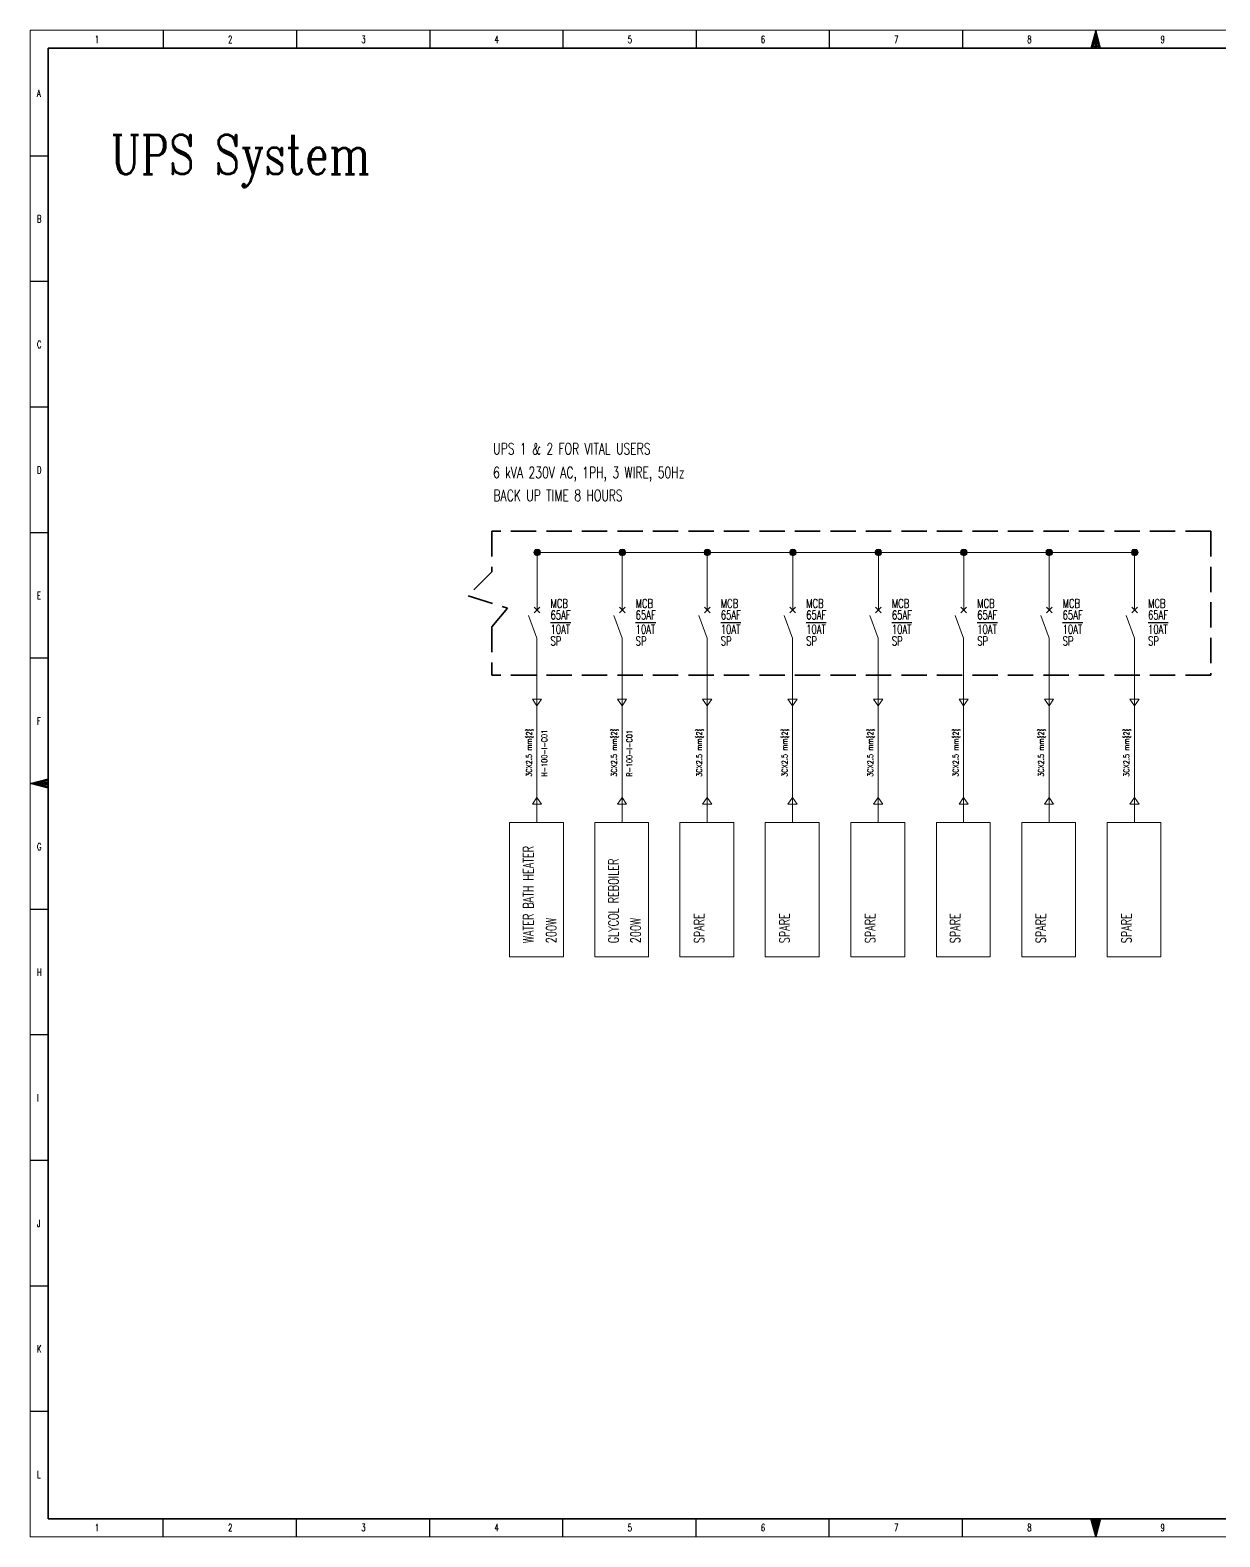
# Model space of a CAD drawing. Header units: millimetres. Extents: x 9457918 to 13593166, y 4220846 to 4815071.
# Drawn here: x 10609859 to 11079017, y 4220846 to 4815071 of the extents above; entities that cross this region are included whole.
import ezdxf

# ---------------------------------------------------------------- set-up
doc = ezdxf.new("R2010")
doc.units = ezdxf.units.MM
doc.linetypes.add('DASH', pattern=[0.35, 0.25, -0.1])
for name, color, linetype in [('Label', 7, 'Continuous'), ('Layer 1', 7, 'Continuous'), ('LGT1', 7, 'Continuous')]:
    doc.layers.add(name, color=color, linetype=linetype)
doc.styles.add('HZTXT', font='simplexs.shx', dxfattribs={"width": 0.7, "bigfont": 'hztxt.shx'})
doc.styles.get("Standard").update_dxf_attribs({"font": 'romanc.SHX', "width": 0.75, "bigfont": 'hztxt.shx'})
doc.styles.add('TEG BORDER', font='txt_qlt.shx', dxfattribs={"width": 0.7, "bigfont": 'hztxt.shx'})

# ---------------------------------------------------------------- blocks, each defined once
blk = doc.blocks.new('TEG BORDER A2')
for p, q in [((37.12, 420), (37.12, 415)), ((74.25, 420), (74.25, 415)), ((111.38, 420), (111.38, 415)), ((148.5, 420), (148.5, 415)), ((185.63, 420), (185.63, 415)), ((222.75, 420), (222.75, 415)), ((259.88, 420), (259.88, 415)), ((297, 420), (297, 415)), ((0, 385), (5, 385)), ((0, 350), (5, 350)), ((0, 315), (5, 315)), ((0, 280), (5, 280)), ((0, 245), (5, 245)), ((5, 210), (0, 210)), ((1.25, 210), (3.75, 210)), ((0, 175), (5, 175)), ((0, 140), (5, 140)), ((0, 105), (5, 105)), ((0, 70), (5, 70)), ((0, 35), (5, 35)), ((37.12, 0), (37.12, 5)), ((74.25, 0), (74.25, 5)), ((111.38, 0), (111.38, 5)), ((148.5, 0), (148.5, 5)), ((185.63, 0), (185.63, 5)), ((222.75, 0), (222.75, 5)), ((259.88, 0), (259.88, 5)), ((297, 0), (297, 5))]:
    blk.add_line(p, q)
at = {"linetype": 'Continuous'}
for p, q in [((489, 415), (5, 415)), ((5, 415), (5, 5)), ((5, 5), (489, 5))]:
    blk.add_line(p, q, dxfattribs=at)
at = {"color": 5, "lineweight": 15}
blk.add_lwpolyline([(0, 420), (594, 420), (594, 0), (0, 0)], close=True, dxfattribs=at)
for points in [[(297, 420), (295.66, 415), (298.34, 415), (297, 420), (296, 415), (296.33, 415), (297, 420), (296.67, 415), (297.33, 415), (297, 420), (297.67, 415), (298, 415), (297, 420)], [(0, 210), (5, 211.34), (5, 208.66), (0, 210), (5, 211), (5, 210.67), (0, 210), (5, 210.33), (5, 209.67), (0, 210), (5, 209.33), (5, 209), (0, 210)], [(297, 0), (295.66, 5), (298.34, 5), (297, 0), (296, 5), (296.33, 5), (297, 0), (296.67, 5), (297.33, 5), (297, 0), (297.67, 5), (298, 5), (297, 0)]]:
    blk.add_lwpolyline(points)
blk.add_lwpolyline([(5, 415), (589, 415), (589, 5), (5, 5)], close=True)
at = {"char_height": 2, "width": 2, "style": 'TEG BORDER'}
for s, insert, attachment_point in [('1', (18.05, 418.41), 1), ('2', (55.17, 418.41), 1), ('3', (92.3, 418.41), 1), ('4', (129.42, 418.41), 1), ('5', (166.55, 418.41), 1), ('6', (203.67, 418.41), 1), ('7', (240.8, 418.41), 1), ('8', (277.92, 418.41), 1), ('9', (315.05, 418.41), 1), ('A', (1.91, 403.39), 1), ('B', (1.91, 368.39), 1), ('C', (1.91, 333.39), 1), ('D', (1.91, 298.39), 1), ('E', (1.91, 263.39), 1), ('F', (1.91, 228.39), 1), ('G', (1.91, 193.39), 1), ('H', (1.91, 158.39), 1), ('I', (1.91, 123.39), 1), ('J', (1.91, 88.39), 1), ('K', (1.91, 53.39), 1), ('L', (1.91, 18.39), 1), ('1', (18.05, 1.59), 7), ('2', (55.17, 1.59), 7), ('3', (92.3, 1.59), 7), ('4', (129.42, 1.59), 7), ('5', (166.55, 1.59), 7), ('6', (203.67, 1.59), 7), ('7', (240.8, 1.59), 7), ('8', (277.92, 1.59), 7), ('9', (315.05, 1.59), 7)]:
    blk.add_mtext(s, dxfattribs=dict(at, insert=insert, attachment_point=attachment_point))

msp = doc.modelspace()

# ---------------------------------------------------------------- hatches: boundary and pattern name
at = {"layer": 'Layer 1'}
for points in [[(10808698, 4609780), (10808486, 4609034), (10809764, 4609034)], [(10808486, 4609034), (10808698, 4608394), (10809764, 4609034)], [(10809125, 4610206), (10808698, 4609780), (10809764, 4609034)], [(10808698, 4608394), (10809125, 4607968), (10809764, 4609034)], [(10809764, 4610419), (10809125, 4610206), (10809764, 4609034)], [(10809125, 4607968), (10809764, 4607755), (10809764, 4609034)], [(10810510, 4610206), (10809764, 4610419), (10809764, 4609034)], [(10810936, 4609780), (10810510, 4610206), (10809764, 4609034)], [(10811150, 4609034), (10810936, 4609780), (10809764, 4609034)], [(10809764, 4607755), (10810510, 4607968), (10809764, 4609034)], [(10810510, 4607968), (10810936, 4608394), (10809764, 4609034)], [(10810936, 4608394), (10811150, 4609034), (10809764, 4609034)], [(10842268, 4609780), (10842055, 4609034), (10843334, 4609034)], [(10842055, 4609034), (10842268, 4608394), (10843334, 4609034)], [(10842694, 4610206), (10842268, 4609780), (10843334, 4609034)], [(10842268, 4608394), (10842694, 4607968), (10843334, 4609034)], [(10843334, 4610419), (10842694, 4610206), (10843334, 4609034)], [(10842694, 4607968), (10843334, 4607755), (10843334, 4609034)], [(10844080, 4610206), (10843334, 4610419), (10843334, 4609034)], [(10844506, 4609780), (10844080, 4610206), (10843334, 4609034)], [(10844719, 4609034), (10844506, 4609780), (10843334, 4609034)], [(10843334, 4607755), (10844080, 4607968), (10843334, 4609034)], [(10844080, 4607968), (10844506, 4608394), (10843334, 4609034)], [(10844506, 4608394), (10844719, 4609034), (10843334, 4609034)], [(10875838, 4609780), (10875624, 4609034), (10876903, 4609034)], [(10875624, 4609034), (10875838, 4608394), (10876903, 4609034)], [(10876264, 4610206), (10875838, 4609780), (10876903, 4609034)], [(10875838, 4608394), (10876264, 4607968), (10876903, 4609034)], [(10876903, 4610419), (10876264, 4610206), (10876903, 4609034)], [(10876264, 4607968), (10876903, 4607755), (10876903, 4609034)], [(10877543, 4610206), (10876903, 4610419), (10876903, 4609034)], [(10878076, 4609780), (10877543, 4610206), (10876903, 4609034)], [(10878289, 4609034), (10878076, 4609780), (10876903, 4609034)], [(10876903, 4607755), (10877543, 4607968), (10876903, 4609034)], [(10877543, 4607968), (10878076, 4608394), (10876903, 4609034)], [(10878076, 4608394), (10878289, 4609034), (10876903, 4609034)], [(10909514, 4609780), (10909300, 4609034), (10910580, 4609034)], [(10909300, 4609034), (10909514, 4608394), (10910580, 4609034)], [(10909940, 4610206), (10909514, 4609780), (10910580, 4609034)], [(10909514, 4608394), (10909940, 4607968), (10910580, 4609034)], [(10910580, 4610419), (10909940, 4610206), (10910580, 4609034)], [(10909940, 4607968), (10910580, 4607755), (10910580, 4609034)], [(10911325, 4610206), (10910580, 4610419), (10910580, 4609034)], [(10911752, 4609780), (10911325, 4610206), (10910580, 4609034)], [(10911965, 4609034), (10911752, 4609780), (10910580, 4609034)], [(10910580, 4607755), (10911325, 4607968), (10910580, 4609034)], [(10911325, 4607968), (10911752, 4608394), (10910580, 4609034)], [(10911752, 4608394), (10911965, 4609034), (10910580, 4609034)], [(10943190, 4609780), (10942976, 4609034), (10944362, 4609034)], [(10942976, 4609034), (10943190, 4608394), (10944362, 4609034)], [(10943723, 4610206), (10943190, 4609780), (10944362, 4609034)], [(10943190, 4608394), (10943723, 4607968), (10944362, 4609034)], [(10944362, 4610419), (10943723, 4610206), (10944362, 4609034)], [(10943723, 4607968), (10944362, 4607755), (10944362, 4609034)], [(10945001, 4610206), (10944362, 4610419), (10944362, 4609034)], [(10945428, 4609780), (10945001, 4610206), (10944362, 4609034)], [(10945641, 4609034), (10945428, 4609780), (10944362, 4609034)], [(10944362, 4607755), (10945001, 4607968), (10944362, 4609034)], [(10945001, 4607968), (10945428, 4608394), (10944362, 4609034)], [(10945428, 4608394), (10945641, 4609034), (10944362, 4609034)], [(10976866, 4609780), (10976759, 4609034), (10978038, 4609034)], [(10976759, 4609034), (10976866, 4608394), (10978038, 4609034)], [(10977399, 4610206), (10976866, 4609780), (10978038, 4609034)], [(10976866, 4608394), (10977399, 4607968), (10978038, 4609034)], [(10978038, 4610419), (10977399, 4610206), (10978038, 4609034)], [(10977399, 4607968), (10978038, 4607755), (10978038, 4609034)], [(10978677, 4610206), (10978038, 4610419), (10978038, 4609034)], [(10979210, 4609780), (10978677, 4610206), (10978038, 4609034)], [(10979317, 4609034), (10979210, 4609780), (10978038, 4609034)], [(10978038, 4607755), (10978677, 4607968), (10978038, 4609034)], [(10978677, 4607968), (10979210, 4608394), (10978038, 4609034)], [(10979210, 4608394), (10979317, 4609034), (10978038, 4609034)], [(11010542, 4609780), (11010435, 4609140), (11011714, 4609140)], [(11010435, 4609140), (11010542, 4608394), (11011714, 4609140)], [(11011075, 4610206), (11010542, 4609780), (11011714, 4609140)], [(11010542, 4608394), (11011075, 4607968), (11011714, 4609140)], [(11011714, 4610419), (11011075, 4610206), (11011714, 4609140)], [(11011075, 4607968), (11011714, 4607755), (11011714, 4609140)], [(11012354, 4610206), (11011714, 4610419), (11011714, 4609140)], [(11012886, 4609780), (11012354, 4610206), (11011714, 4609140)], [(11013099, 4609140), (11012886, 4609780), (11011714, 4609140)], [(11011714, 4607755), (11012354, 4607968), (11011714, 4609140)], [(11012354, 4607968), (11012886, 4608394), (11011714, 4609140)], [(11012886, 4608394), (11013099, 4609140), (11011714, 4609140)], [(11044325, 4609780), (11044112, 4609034), (11045390, 4609034)], [(11044112, 4609034), (11044325, 4608394), (11045390, 4609034)], [(11044751, 4610206), (11044325, 4609780), (11045390, 4609034)], [(11044325, 4608394), (11044751, 4607968), (11045390, 4609034)], [(11045390, 4610419), (11044751, 4610206), (11045390, 4609034)], [(11044751, 4607968), (11045390, 4607755), (11045390, 4609034)], [(11046136, 4610206), (11045390, 4610419), (11045390, 4609034)], [(11046563, 4609780), (11046136, 4610206), (11045390, 4609034)], [(11046776, 4609034), (11046563, 4609780), (11045390, 4609034)], [(11045390, 4607755), (11046136, 4607968), (11045390, 4609034)], [(11046136, 4607968), (11046563, 4608394), (11045390, 4609034)], [(11046563, 4608394), (11046776, 4609034), (11045390, 4609034)]]:
    msp.add_hatch(color=0, dxfattribs=at).paths.add_polyline_path(points)

# ---------------------------------------------------------------- linework, layer by layer
at = {"color": 0, "linetype": 'DASH', "lineweight": 35, "ltscale": 40000}
for p, q in [((11075447, 4617453), (10791864, 4617453)), ((11075447, 4617453), (11075447, 4560651)), ((11075447, 4560651), (10791864, 4560651))]:
    msp.add_line(p, q, dxfattribs=at)
at = {"color": 0, "lineweight": 20}
msp.add_line((10809764, 4609034), (11045390, 4609034), dxfattribs=at)
at = {"color": 0, "lineweight": -3}
for p, q in [((10815073, 4581464), (10823014, 4581464)), ((10848642, 4581464), (10856584, 4581464)), ((10882212, 4581464), (10890153, 4581464)), ((10915888, 4581464), (10923829, 4581464)), ((10949670, 4581464), (10957612, 4581464)), ((10983347, 4581464), (10991288, 4581464)), ((11017023, 4581464), (11024964, 4581464)), ((11050699, 4581464), (11058640, 4581464))]:
    msp.add_line(p, q, dxfattribs=at)
at = {"color": 0, "linetype": 'DASH', "lineweight": 35, "ltscale": 40000}
msp.add_lwpolyline([(10791864, 4617453), (10791864, 4601467), (10782593, 4591982), (10798152, 4587080), (10791864, 4579727), (10791864, 4560651)], dxfattribs=at)
at = {"layer": 'Layer 1', "color": 0, "lineweight": 0}
for points in [[(10808698, 4609780), (10808486, 4609034), (10809764, 4609034), (10808698, 4609780)], [(10808486, 4609034), (10808698, 4608394), (10809764, 4609034), (10808486, 4609034)], [(10809125, 4610206), (10808698, 4609780), (10809764, 4609034), (10809125, 4610206)], [(10808698, 4608394), (10809125, 4607968), (10809764, 4609034), (10808698, 4608394)], [(10809764, 4610419), (10809125, 4610206), (10809764, 4609034), (10809764, 4610419)], [(10809125, 4607968), (10809764, 4607755), (10809764, 4609034), (10809125, 4607968)], [(10810510, 4610206), (10809764, 4610419), (10809764, 4609034), (10810510, 4610206)], [(10810936, 4609780), (10810510, 4610206), (10809764, 4609034), (10810936, 4609780)], [(10811150, 4609034), (10810936, 4609780), (10809764, 4609034), (10811150, 4609034)], [(10809764, 4607755), (10810510, 4607968), (10809764, 4609034), (10809764, 4607755)], [(10810510, 4607968), (10810936, 4608394), (10809764, 4609034), (10810510, 4607968)], [(10810936, 4608394), (10811150, 4609034), (10809764, 4609034), (10810936, 4608394)], [(10842268, 4609780), (10842055, 4609034), (10843334, 4609034), (10842268, 4609780)], [(10842055, 4609034), (10842268, 4608394), (10843334, 4609034), (10842055, 4609034)], [(10842694, 4610206), (10842268, 4609780), (10843334, 4609034), (10842694, 4610206)], [(10842268, 4608394), (10842694, 4607968), (10843334, 4609034), (10842268, 4608394)], [(10843334, 4610419), (10842694, 4610206), (10843334, 4609034), (10843334, 4610419)], [(10842694, 4607968), (10843334, 4607755), (10843334, 4609034), (10842694, 4607968)], [(10844080, 4610206), (10843334, 4610419), (10843334, 4609034), (10844080, 4610206)], [(10844506, 4609780), (10844080, 4610206), (10843334, 4609034), (10844506, 4609780)], [(10844719, 4609034), (10844506, 4609780), (10843334, 4609034), (10844719, 4609034)], [(10843334, 4607755), (10844080, 4607968), (10843334, 4609034), (10843334, 4607755)], [(10844080, 4607968), (10844506, 4608394), (10843334, 4609034), (10844080, 4607968)], [(10844506, 4608394), (10844719, 4609034), (10843334, 4609034), (10844506, 4608394)], [(10875838, 4609780), (10875624, 4609034), (10876903, 4609034), (10875838, 4609780)], [(10875624, 4609034), (10875838, 4608394), (10876903, 4609034), (10875624, 4609034)], [(10876264, 4610206), (10875838, 4609780), (10876903, 4609034), (10876264, 4610206)], [(10875838, 4608394), (10876264, 4607968), (10876903, 4609034), (10875838, 4608394)], [(10876903, 4610419), (10876264, 4610206), (10876903, 4609034), (10876903, 4610419)], [(10876264, 4607968), (10876903, 4607755), (10876903, 4609034), (10876264, 4607968)], [(10877543, 4610206), (10876903, 4610419), (10876903, 4609034), (10877543, 4610206)], [(10878076, 4609780), (10877543, 4610206), (10876903, 4609034), (10878076, 4609780)], [(10878289, 4609034), (10878076, 4609780), (10876903, 4609034), (10878289, 4609034)], [(10876903, 4607755), (10877543, 4607968), (10876903, 4609034), (10876903, 4607755)], [(10877543, 4607968), (10878076, 4608394), (10876903, 4609034), (10877543, 4607968)], [(10878076, 4608394), (10878289, 4609034), (10876903, 4609034), (10878076, 4608394)], [(10909514, 4609780), (10909300, 4609034), (10910580, 4609034), (10909514, 4609780)], [(10909300, 4609034), (10909514, 4608394), (10910580, 4609034), (10909300, 4609034)], [(10909940, 4610206), (10909514, 4609780), (10910580, 4609034), (10909940, 4610206)], [(10909514, 4608394), (10909940, 4607968), (10910580, 4609034), (10909514, 4608394)], [(10910580, 4610419), (10909940, 4610206), (10910580, 4609034), (10910580, 4610419)], [(10909940, 4607968), (10910580, 4607755), (10910580, 4609034), (10909940, 4607968)], [(10911325, 4610206), (10910580, 4610419), (10910580, 4609034), (10911325, 4610206)], [(10911752, 4609780), (10911325, 4610206), (10910580, 4609034), (10911752, 4609780)], [(10911965, 4609034), (10911752, 4609780), (10910580, 4609034), (10911965, 4609034)], [(10910580, 4607755), (10911325, 4607968), (10910580, 4609034), (10910580, 4607755)], [(10911325, 4607968), (10911752, 4608394), (10910580, 4609034), (10911325, 4607968)], [(10911752, 4608394), (10911965, 4609034), (10910580, 4609034), (10911752, 4608394)], [(10943190, 4609780), (10942976, 4609034), (10944362, 4609034), (10943190, 4609780)], [(10942976, 4609034), (10943190, 4608394), (10944362, 4609034), (10942976, 4609034)], [(10943723, 4610206), (10943190, 4609780), (10944362, 4609034), (10943723, 4610206)], [(10943190, 4608394), (10943723, 4607968), (10944362, 4609034), (10943190, 4608394)], [(10944362, 4610419), (10943723, 4610206), (10944362, 4609034), (10944362, 4610419)], [(10943723, 4607968), (10944362, 4607755), (10944362, 4609034), (10943723, 4607968)], [(10945001, 4610206), (10944362, 4610419), (10944362, 4609034), (10945001, 4610206)], [(10945428, 4609780), (10945001, 4610206), (10944362, 4609034), (10945428, 4609780)], [(10945641, 4609034), (10945428, 4609780), (10944362, 4609034), (10945641, 4609034)], [(10944362, 4607755), (10945001, 4607968), (10944362, 4609034), (10944362, 4607755)], [(10945001, 4607968), (10945428, 4608394), (10944362, 4609034), (10945001, 4607968)], [(10945428, 4608394), (10945641, 4609034), (10944362, 4609034), (10945428, 4608394)], [(10976866, 4609780), (10976759, 4609034), (10978038, 4609034), (10976866, 4609780)], [(10976759, 4609034), (10976866, 4608394), (10978038, 4609034), (10976759, 4609034)], [(10977399, 4610206), (10976866, 4609780), (10978038, 4609034), (10977399, 4610206)], [(10976866, 4608394), (10977399, 4607968), (10978038, 4609034), (10976866, 4608394)], [(10978038, 4610419), (10977399, 4610206), (10978038, 4609034), (10978038, 4610419)], [(10977399, 4607968), (10978038, 4607755), (10978038, 4609034), (10977399, 4607968)], [(10978677, 4610206), (10978038, 4610419), (10978038, 4609034), (10978677, 4610206)], [(10979210, 4609780), (10978677, 4610206), (10978038, 4609034), (10979210, 4609780)], [(10979317, 4609034), (10979210, 4609780), (10978038, 4609034), (10979317, 4609034)], [(10978038, 4607755), (10978677, 4607968), (10978038, 4609034), (10978038, 4607755)], [(10978677, 4607968), (10979210, 4608394), (10978038, 4609034), (10978677, 4607968)], [(10979210, 4608394), (10979317, 4609034), (10978038, 4609034), (10979210, 4608394)], [(11010542, 4609780), (11010435, 4609140), (11011714, 4609140), (11010542, 4609780)], [(11010435, 4609140), (11010542, 4608394), (11011714, 4609140), (11010435, 4609140)], [(11011075, 4610206), (11010542, 4609780), (11011714, 4609140), (11011075, 4610206)], [(11010542, 4608394), (11011075, 4607968), (11011714, 4609140), (11010542, 4608394)], [(11011714, 4610419), (11011075, 4610206), (11011714, 4609140), (11011714, 4610419)], [(11011075, 4607968), (11011714, 4607755), (11011714, 4609140), (11011075, 4607968)], [(11012354, 4610206), (11011714, 4610419), (11011714, 4609140), (11012354, 4610206)], [(11012886, 4609780), (11012354, 4610206), (11011714, 4609140), (11012886, 4609780)], [(11013099, 4609140), (11012886, 4609780), (11011714, 4609140), (11013099, 4609140)], [(11011714, 4607755), (11012354, 4607968), (11011714, 4609140), (11011714, 4607755)], [(11012354, 4607968), (11012886, 4608394), (11011714, 4609140), (11012354, 4607968)], [(11012886, 4608394), (11013099, 4609140), (11011714, 4609140), (11012886, 4608394)], [(11044325, 4609780), (11044112, 4609034), (11045390, 4609034), (11044325, 4609780)], [(11044112, 4609034), (11044325, 4608394), (11045390, 4609034), (11044112, 4609034)], [(11044751, 4610206), (11044325, 4609780), (11045390, 4609034), (11044751, 4610206)], [(11044325, 4608394), (11044751, 4607968), (11045390, 4609034), (11044325, 4608394)], [(11045390, 4610419), (11044751, 4610206), (11045390, 4609034), (11045390, 4610419)], [(11044751, 4607968), (11045390, 4607755), (11045390, 4609034), (11044751, 4607968)], [(11046136, 4610206), (11045390, 4610419), (11045390, 4609034), (11046136, 4610206)], [(11046563, 4609780), (11046136, 4610206), (11045390, 4609034), (11046563, 4609780)], [(11046776, 4609034), (11046563, 4609780), (11045390, 4609034), (11046776, 4609034)], [(11045390, 4607755), (11046136, 4607968), (11045390, 4609034), (11045390, 4607755)], [(11046136, 4607968), (11046563, 4608394), (11045390, 4609034), (11046136, 4607968)], [(11046563, 4608394), (11046776, 4609034), (11045390, 4609034), (11046563, 4608394)]]:
    msp.add_lwpolyline(points, dxfattribs=at)
at = {"layer": 'Layer 1', "color": 0, "lineweight": 5}
for points in [[(10809764, 4609034), (10809764, 4586441)], [(10843334, 4609034), (10843334, 4586441)], [(10876903, 4609034), (10876903, 4586441)], [(10910580, 4609034), (10910580, 4586441)], [(10944362, 4609034), (10944362, 4586441)], [(10978038, 4609034), (10978038, 4586441)], [(11011714, 4609034), (11011714, 4586441)], [(11045390, 4609034), (11045390, 4586441)], [(10810883, 4587560), (10808645, 4585322)], [(10808645, 4587560), (10810883, 4585322)], [(10844453, 4587560), (10842215, 4585322)], [(10842215, 4587560), (10844453, 4585322)], [(10878022, 4587560), (10875784, 4585322)], [(10875784, 4587560), (10878022, 4585322)], [(10911699, 4587560), (10909461, 4585322)], [(10909461, 4587560), (10911699, 4585322)], [(10945481, 4587560), (10943243, 4585322)], [(10943243, 4587560), (10945481, 4585322)], [(10979157, 4587560), (10976919, 4585322)], [(10976919, 4587560), (10979157, 4585322)], [(11012833, 4587560), (11010595, 4585322)], [(11010595, 4587560), (11012833, 4585322)], [(11046509, 4587560), (11044271, 4585322)], [(11044271, 4587560), (11046509, 4585322)], [(10806407, 4584150), (10809711, 4575305), (10809711, 4575305)], [(10839977, 4584150), (10843281, 4575305), (10843281, 4575305)], [(10873546, 4584150), (10876850, 4575305), (10876850, 4575305)], [(10907223, 4584150), (10910526, 4575305), (10910526, 4575305)], [(10941005, 4584150), (10944309, 4575305), (10944309, 4575305)], [(10974681, 4584150), (10977985, 4575305), (10977985, 4575305)], [(11008357, 4584150), (11011661, 4575305), (11011661, 4575305)], [(11042033, 4584150), (11045337, 4575305), (11045337, 4575305)], [(10809711, 4575305), (10809711, 4502623)], [(10843281, 4575305), (10843281, 4502623)], [(10876850, 4575305), (10876850, 4502623)], [(10910526, 4575305), (10910526, 4502623)], [(10944309, 4575305), (10944309, 4502623)], [(10977985, 4575305), (10977985, 4502623)], [(11011661, 4575305), (11011661, 4502623)], [(11045337, 4575305), (11045337, 4502623)], [(10811523, 4551220), (10807899, 4551220), (10809711, 4548555), (10811523, 4551220)], [(10845092, 4551220), (10841469, 4551220), (10843281, 4548555), (10845092, 4551220)], [(10878662, 4551220), (10875038, 4551220), (10876850, 4548555), (10878662, 4551220)], [(10912338, 4551220), (10908715, 4551220), (10910526, 4548555), (10912338, 4551220)], [(10946120, 4551220), (10942497, 4551220), (10944309, 4548555), (10946120, 4551220)], [(10979797, 4551220), (10976173, 4551220), (10977985, 4548555), (10979797, 4551220)], [(11013473, 4551220), (11009850, 4551220), (11011661, 4548555), (11013473, 4551220)], [(11047149, 4551220), (11043526, 4551220), (11045337, 4548555), (11047149, 4551220)], [(10811523, 4509764), (10807899, 4509764), (10809711, 4512428), (10811523, 4509764)], [(10845092, 4509764), (10841469, 4509764), (10843281, 4512428), (10845092, 4509764)], [(10878662, 4509764), (10875038, 4509764), (10876850, 4512428), (10878662, 4509764)], [(10912338, 4509764), (10908715, 4509764), (10910526, 4512428), (10912338, 4509764)], [(10946120, 4509764), (10942497, 4509764), (10944309, 4512428), (10946120, 4509764)], [(10979797, 4509764), (10976173, 4509764), (10977985, 4512428), (10979797, 4509764)], [(11013473, 4509764), (11009850, 4509764), (11011661, 4512428), (11013473, 4509764)], [(11047149, 4509764), (11043526, 4509764), (11045337, 4512428), (11047149, 4509764)], [(10798948, 4449552), (10820155, 4449552), (10820155, 4502623), (10798948, 4502623), (10798948, 4449552)], [(10832517, 4449552), (10853725, 4449552), (10853725, 4502623), (10832517, 4502623), (10832517, 4449552)], [(10866087, 4449552), (10887294, 4449552), (10887294, 4502623), (10866087, 4502623), (10866087, 4449552)], [(10899763, 4449552), (10920971, 4449552), (10920971, 4502623), (10899763, 4502623), (10899763, 4449552)], [(10933545, 4449552), (10954753, 4449552), (10954753, 4502623), (10933545, 4502623), (10933545, 4449552)], [(10967222, 4449552), (10988429, 4449552), (10988429, 4502623), (10967222, 4502623), (10967222, 4449552)], [(11000898, 4449552), (11022105, 4449552), (11022105, 4502623), (11000898, 4502623), (11000898, 4449552)], [(11034574, 4449552), (11055781, 4449552), (11055781, 4502623), (11034574, 4502623), (11034574, 4449552)]]:
    msp.add_lwpolyline(points, dxfattribs=at)

# ---------------------------------------------------------------- block references
at = {"xscale": 1414.822142748791, "yscale": 1414.822142748791, "zscale": 1414.822142748791}
msp.add_blockref('TEG BORDER A2', (10609859, 4220846), dxfattribs=at)

# ---------------------------------------------------------------- texts
at = {"lineweight": 5, "insert": (10641546, 4773797), "char_height": 15581.8, "attachment_point": 1}
msp.add_mtext_dynamic_manual_height_columns('UPS System', width=406633.25, gutter_width=254853, heights=[90363], dxfattribs=at)
at = {"layer": 'Label', "color": 0, "lineweight": -3, "style": 'HZTXT', "width": 0.7}
for p in [(10815073, 4582678), (10848642, 4582678), (10882212, 4582678), (10915888, 4582678), (10949670, 4582678), (10983347, 4582678), (11017023, 4582678), (11050699, 4582678)]:
    msp.add_text('65AF', height=3473.5, dxfattribs=at).set_placement(p)
at = {"layer": 'LGT1', "color": 0, "lineweight": -3, "style": 'HZTXT', "width": 0.7}
for s, height, p in [('UPS 1 & 2 FOR VITAL USERS', 4446.04, (10792473, 4647775)), ('6 kVA 230V AC, 1PH, 3 WIRE, 50Hz', 4446.04, (10792377, 4638364)), ('BACK UP TIME 8 HOURS', 4446.04, (10792567, 4629362)), ('MCB', 3473.5, (10815073, 4587226)), ('MCB', 3473.5, (10848642, 4587226)), ('MCB', 3473.5, (10882212, 4587226)), ('MCB', 3473.5, (10915888, 4587226)), ('MCB', 3473.5, (10949670, 4587226)), ('MCB', 3473.5, (10983347, 4587226)), ('MCB', 3473.5, (11017023, 4587226)), ('MCB', 3473.5, (11050699, 4587226)), ('SP', 3473.5, (10815073, 4572432)), ('10AT', 3473.5, (10815073, 4577049)), ('SP', 3473.5, (10848642, 4572432)), ('10AT', 3473.5, (10848642, 4577049)), ('SP', 3473.5, (10882212, 4572432)), ('10AT', 3473.5, (10882212, 4577049)), ('SP', 3473.5, (10915888, 4572432)), ('10AT', 3473.5, (10915888, 4577049)), ('SP', 3473.5, (10949670, 4572432)), ('10AT', 3473.5, (10949670, 4577049)), ('SP', 3473.5, (10983347, 4572432)), ('10AT', 3473.5, (10983347, 4577049)), ('SP', 3473.5, (11017023, 4572432)), ('10AT', 3473.5, (11017023, 4577049)), ('SP', 3473.5, (11050699, 4572432)), ('10AT', 3473.5, (11050699, 4577049))]:
    msp.add_text(s, height=height, dxfattribs=at).set_placement(p)
for s, height, p in [('3CX2.5 mm{2}', 2208.37, (10807661, 4520594)), ('H-100-I-C01', 2208.37, (10813730, 4520594)), ('3CX2.5 mm{2}', 2208.37, (10841230, 4520594)), ('R-100-I-C01', 2208.37, (10847300, 4520594)), ('3CX2.5 mm{2}', 2208.37, (10874799, 4520594)), ('3CX2.5 mm{2}', 2208.37, (10908476, 4520594)), ('3CX2.5 mm{2}', 2208.37, (10942258, 4520594)), ('3CX2.5 mm{2}', 2208.37, (10975935, 4520594)), ('3CX2.5 mm{2}', 2208.37, (11009611, 4520594)), ('3CX2.5 mm{2}', 2208.37, (11043287, 4520594)), ('WATER BATH HEATER', 3975.07, (10808310, 4454964)), ('GLYCOL REBOILER', 3975.07, (10841879, 4454964)), ('200W', 3975.1, (10817358, 4454964)), ('200W', 3975.1, (10850607, 4454964)), ('SPARE', 3975.1, (10875662, 4454964)), ('SPARE', 3975.1, (10909338, 4454964)), ('SPARE', 3975.1, (10943121, 4454964)), ('SPARE', 3975.1, (10976584, 4454964)), ('SPARE', 3975.1, (11010367, 4454964)), ('SPARE', 3975.1, (11044149, 4454964))]:
    msp.add_text(s, height=height, rotation=90, dxfattribs=at).set_placement(p)

doc.saveas('drawing.dxf')
